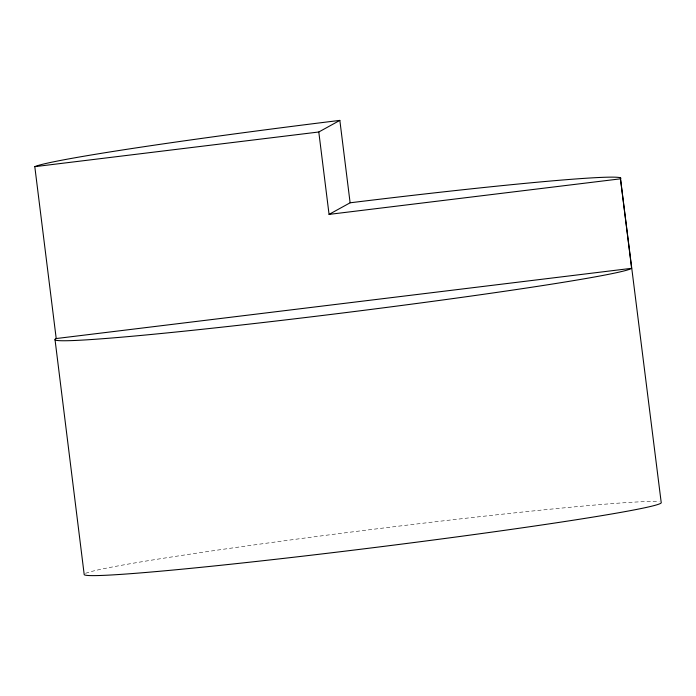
<?xml version="1.0" encoding="UTF-8"?>
<svg xmlns="http://www.w3.org/2000/svg" width="696" height="696" viewBox="0 0 696 696"><rect width="100%" height="100%" fill="white"/><g stroke="black" fill="none" stroke-linecap="round" stroke-linejoin="round"><path stroke-width="0.52" stroke-dasharray="3.48 2.61" d="M85.556 573.373A290.798 9.135 -7.1 0 1 369.454 529.752A290.798 9.135 -7.1 0 1 659.147 501.799"/><path stroke-width="1.04" d="M318.794 131.996L339.848 120.391L350.114 202.797L329.06 214.394L318.794 131.996L34.8 166.657L56.211 338.543L55.68 338.804A290.798 9.135 -7.1 0 0 325.015 315.166A290.798 9.135 -7.1 0 0 631.62 268.317L620.467 178.829A290.798 9.135 -7.1 0 0 350.114 202.797M329.06 214.394L620.467 178.829M56.211 338.543L631.62 268.317M620.388 177.811L661.2 502.442A290.798 9.135 -7.1 0 1 379.503 546.908A290.798 9.135 -7.1 0 1 84.216 574.67L55.054 339.883M34.8 166.657A290.798 9.135 -7.1 0 1 339.848 120.391"/></g></svg>
